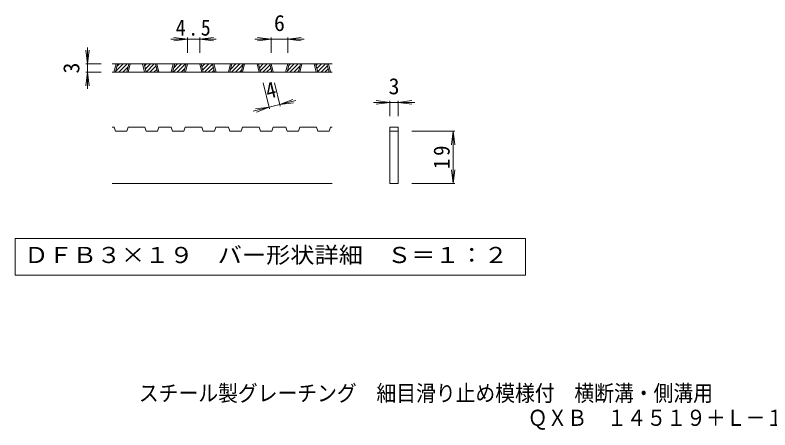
# Model space of a CAD drawing. Units: millimetres on the paper, enlarged 5 times, with parts at other scales. Extents: x -891 to 899, y -688 to 660.
# Drawn here: x -538 to 148, y -688 to -311 of the extents above; entities that cross this region are included whole.
import ezdxf
from ezdxf.enums import TextEntityAlignment as Align

# ---------------------------------------------------------------- set-up
doc = ezdxf.new("R2010")
doc.units = ezdxf.units.MM
doc.header["$LTSCALE"] = 5
for name, color, linetype, lineweight in [('D-0', 3, 'Continuous', 9), ('D-2', 3, 'Continuous', 9), ('D-4', 7, 'Continuous', 9)]:
    doc.layers.add(name, color=color, linetype=linetype, lineweight=lineweight)
doc.layers.add('F-5_F-5ﾚｲﾔ', color=2, linetype='Continuous')
doc.styles.add('ＭＳ ゴシック', font='')
doc.styles.get('ＭＳ ゴシック').set_extended_font_data('MS Gothic')

msp = doc.modelspace()

# ---------------------------------------------------------------- linework, layer by layer
at = {"layer": 'D-0'}
for p, q in [((-249.716, -355.035), (-449.716, -355.035)), ((-446.7, -362.004), (-439.732, -355.035)), ((-445.522, -357.29), (-443.268, -355.035)), ((-443.697, -362.536), (-436.196, -355.035)), ((-420.363, -356.879), (-418.519, -355.035)), ((-419.656, -359.708), (-414.983, -355.035)), ((-418.948, -362.536), (-411.448, -355.035)), ((-394.199, -362.536), (-386.699, -355.035)), ((-393.852, -358.653), (-390.235, -355.035)), ((-390.664, -362.536), (-383.163, -355.035)), ((-368.147, -357.697), (-365.486, -355.035)), ((-367.44, -360.525), (-361.95, -355.035)), ((-365.915, -362.536), (-358.487, -355.108)), ((-342.17, -360.004), (-337.202, -355.035)), ((-341.166, -362.536), (-333.666, -355.035)), ((-340.992, -355.29), (-340.737, -355.035)), ((-337.631, -362.536), (-330.784, -355.689)), ((-316.632, -355.679), (-315.988, -355.035)), ((-315.925, -358.508), (-312.453, -355.035)), ((-315.218, -361.336), (-308.917, -355.035)), ((-312.882, -362.536), (-306.265, -355.919)), ((-290.488, -361.355), (-284.169, -355.035)), ((-289.31, -356.642), (-287.704, -355.035)), ((-288.133, -362.536), (-280.633, -355.035)), ((-264.41, -356.49), (-262.955, -355.035)), ((-263.703, -359.319), (-259.42, -355.035)), ((-262.996, -362.147), (-255.884, -355.035)), ((-259.849, -362.536), (-254.043, -356.729)), ((-249.716, -362.536), (-449.716, -362.536)), ((-440.161, -362.536), (-435.314, -357.688)), ((-436.626, -362.536), (-436.492, -362.402)), ((-415.412, -362.536), (-410.002, -357.125)), ((-411.877, -362.536), (-409.295, -359.954)), ((-387.128, -362.536), (-383.644, -359.051)), ((-362.379, -362.536), (-357.78, -357.936)), ((-358.844, -362.536), (-357.073, -360.765)), ((-334.095, -362.536), (-331.962, -360.402)), ((-309.346, -362.536), (-305.558, -358.747)), ((-305.811, -362.536), (-304.851, -361.575)), ((-284.598, -362.536), (-279.102, -357.04)), ((-281.062, -362.536), (-280.281, -361.754)), ((-256.313, -362.536), (-253.336, -359.558)), ((-252.778, -362.536), (-252.629, -362.386)), ((-448.083, -412.536), (-449.716, -412.536)), ((-448.083, -412.536), (-446.833, -416.285)), ((-436.526, -416.285), (-446.833, -416.285)), ((-436.526, -416.285), (-435.276, -412.536)), ((-420.199, -412.536), (-435.276, -412.536)), ((-420.199, -412.536), (-418.949, -416.285)), ((-408.65, -416.285), (-418.949, -416.285)), ((-408.65, -416.285), (-407.4, -412.536)), ((-396.072, -412.536), (-407.4, -412.536)), ((-396.072, -412.536), (-394.822, -416.285)), ((-384.515, -416.285), (-394.822, -416.285)), ((-384.515, -416.285), (-383.265, -412.536)), ((-356.63, -416.285), (-366.938, -416.285)), ((-356.63, -416.285), (-355.38, -412.536)), ((-344.053, -412.536), (-355.38, -412.536)), ((-344.053, -412.536), (-342.803, -416.285)), ((-332.495, -416.285), (-342.803, -416.285)), ((-332.495, -416.285), (-331.245, -412.536)), ((-331.245, -412.536), (-316.168, -412.536)), ((-314.918, -416.285), (-316.168, -412.536)), ((-304.61, -416.285), (-314.918, -416.285)), ((-304.61, -416.285), (-303.36, -412.536)), ((-292.033, -412.536), (-303.36, -412.536)), ((-292.033, -412.536), (-290.783, -416.285)), ((-280.476, -416.285), (-290.783, -416.285)), ((-280.476, -416.285), (-279.226, -412.536)), ((-279.226, -412.536), (-264.149, -412.536)), ((-262.899, -416.285), (-264.149, -412.536)), ((-252.591, -416.285), (-262.899, -416.285)), ((-197.217, -412.536), (-189.717, -412.536)), ((-197.217, -463.785), (-197.217, -412.536)), ((-197.217, -416.285), (-189.717, -416.285)), ((-249.716, -463.785), (-449.716, -463.785))]:
    msp.add_line(p, q, dxfattribs=at)
for points in [[(-366.938, -416.285), (-368.188, -412.536), (-383.265, -412.536)], [(-252.591, -416.285), (-251.341, -412.536), (-249.716, -412.536)], [(-189.717, -412.536), (-189.717, -463.785), (-197.217, -463.785)]]:
    msp.add_lwpolyline(points, dxfattribs=at)
at = {"layer": 'D-0', "color": 7}
msp.add_lwpolyline([(-538.043, -513.785), (-538.043, -547.011), (-73.89, -547.011), (-73.89, -513.785)], close=True, dxfattribs=at)
at = {"layer": 'D-2'}
for p, q in [((-448.122, -362.536), (-446.247, -355.035)), ((-446.833, -362.536), (-444.959, -355.035)), ((-436.526, -362.536), (-434.651, -355.035)), ((-435.237, -362.536), (-433.362, -355.035)), ((-420.237, -362.536), (-422.112, -355.035)), ((-418.949, -362.536), (-420.824, -355.035)), ((-408.65, -362.536), (-410.524, -355.035)), ((-407.361, -362.536), (-409.236, -355.035)), ((-396.111, -362.536), (-394.236, -355.035)), ((-394.822, -362.536), (-392.948, -355.035)), ((-384.515, -362.536), (-382.64, -355.035)), ((-383.226, -362.536), (-381.351, -355.035)), ((-368.226, -362.536), (-370.101, -355.035)), ((-366.938, -362.536), (-368.813, -355.035)), ((-356.63, -362.536), (-358.505, -355.035)), ((-355.342, -362.536), (-357.216, -355.035)), ((-344.091, -362.536), (-342.217, -355.035)), ((-342.803, -362.536), (-340.928, -355.035)), ((-332.495, -362.536), (-330.62, -355.035)), ((-331.207, -362.536), (-329.332, -355.035)), ((-316.207, -362.536), (-318.082, -355.035)), ((-314.918, -362.536), (-316.793, -355.035)), ((-304.61, -362.536), (-306.486, -355.035)), ((-303.322, -362.536), (-305.197, -355.035)), ((-292.072, -362.536), (-290.197, -355.035)), ((-290.783, -362.536), (-288.909, -355.035)), ((-280.476, -362.536), (-278.601, -355.035)), ((-279.187, -362.536), (-277.313, -355.035)), ((-264.187, -362.536), (-266.063, -355.035)), ((-262.899, -362.536), (-264.774, -355.035)), ((-252.591, -362.536), (-254.466, -355.035)), ((-251.303, -362.536), (-253.178, -355.035))]:
    msp.add_line(p, q, dxfattribs=at)
at = {"layer": 'D-4'}
for p, q in [((-381.351, -332.535), (-396.351, -332.535)), ((-381.351, -332.535), (-393.744, -330.904)), ((-381.351, -332.535), (-393.744, -334.167)), ((-381.351, -331.035), (-381.351, -345.035)), ((-370.101, -332.535), (-381.351, -332.535)), ((-370.101, -332.535), (-357.708, -330.904)), ((-370.101, -331.035), (-370.101, -345.035)), ((-370.101, -332.535), (-357.708, -334.167)), ((-370.101, -332.535), (-355.101, -332.535)), ((-305.197, -332.535), (-320.197, -332.535)), ((-305.197, -332.535), (-317.59, -330.904)), ((-305.197, -332.535), (-317.59, -334.167)), ((-305.197, -331.035), (-305.197, -345.035)), ((-290.197, -332.535), (-305.197, -332.535)), ((-290.197, -332.535), (-277.804, -330.904)), ((-290.197, -331.035), (-290.197, -345.035)), ((-290.197, -332.535), (-277.804, -334.167)), ((-290.197, -332.535), (-275.197, -332.535)), ((-472.216, -355.035), (-473.848, -342.642)), ((-472.216, -355.035), (-472.216, -340.035)), ((-472.216, -355.035), (-470.585, -342.642)), ((-473.716, -355.035), (-459.716, -355.035)), ((-472.216, -355.035), (-472.216, -362.536)), ((-472.216, -362.536), (-473.848, -374.929)), ((-473.716, -362.536), (-459.716, -362.536)), ((-472.216, -362.536), (-470.585, -374.929)), ((-472.216, -362.536), (-472.216, -377.536)), ((-306.615, -395.752), (-312.474, -372.314)), ((-296.913, -393.327), (-302.166, -372.314)), ((-297.277, -391.871), (-285.65, -387.283)), ((-297.277, -391.871), (-282.725, -388.234)), ((-297.277, -391.871), (-284.858, -390.449)), ((-197.217, -390.036), (-212.217, -390.036)), ((-197.217, -390.036), (-209.61, -388.404)), ((-197.217, -390.036), (-209.61, -391.667)), ((-197.217, -388.536), (-197.217, -402.536)), ((-189.717, -390.036), (-197.217, -390.036)), ((-189.717, -390.036), (-177.324, -388.404)), ((-189.717, -388.536), (-189.717, -402.536)), ((-189.717, -390.036), (-177.324, -391.667)), ((-189.717, -390.036), (-174.717, -390.036)), ((-306.979, -394.297), (-321.531, -397.934)), ((-306.979, -394.297), (-319.398, -395.719)), ((-306.979, -394.297), (-318.606, -398.885)), ((-306.979, -394.297), (-297.277, -391.871)), ((-138.217, -416.285), (-177.217, -416.285)), ((-139.717, -416.285), (-141.348, -428.678)), ((-139.717, -416.285), (-138.085, -428.678)), ((-139.717, -463.785), (-139.717, -416.285)), ((-139.717, -463.785), (-141.348, -451.392)), ((-139.717, -463.785), (-138.085, -451.392)), ((-138.217, -463.785), (-177.217, -463.785))]:
    msp.add_line(p, q, dxfattribs=at)

# ---------------------------------------------------------------- texts
at = {"layer": 'D-0', "color": 2, "style": 'ＭＳ ゴシック', "width": 1.1}
msp.add_text('ＤＦＢ３×１９\u3000バー形状詳細\u3000Ｓ＝１：２', height=14.66, dxfattribs=at).set_placement((-529.717, -540.398), align=Align.BOTTOM_LEFT)
at = {"layer": 'D-4', "color": 2, "style": 'ＭＳ ゴシック'}
for s, p in [('6', (-302.697, -329.535)), ('3', (-198.467, -387.036))]:
    msp.add_text(s, height=14.66, dxfattribs=at).set_placement(p, align=Align.BOTTOM_LEFT)
msp.add_text('3', height=14.66, rotation=90, dxfattribs=at).set_placement((-475.216, -363.785), align=Align.BOTTOM_LEFT)
at = {"layer": 'D-4', "color": 2, "style": 'ＭＳ ゴシック', "width": 0.9}
msp.add_text('4', height=14.66, rotation=14.035, dxfattribs=at).set_placement((-307.1, -391.235), align=Align.BOTTOM_LEFT)
at = {"layer": 'D-4', "color": 2, "insert": (-391.976, -329.535), "char_height": 14.66, "attachment_point": 7, "style": 'ＭＳ ゴシック'}
msp.add_mtext('\\T1.27;\\W0.9;4.5', dxfattribs=at)
at = {"layer": 'D-4', "color": 2, "insert": (-142.717, -450.66), "char_height": 14.66, "attachment_point": 7, "rotation": 90, "style": 'ＭＳ ゴシック'}
msp.add_mtext('\\T1.27;\\W0.95;19', dxfattribs=at)
at = {"layer": 'F-5_F-5ﾚｲﾔ', "style": 'ＭＳ ゴシック', "width": 0.9}
for s, p in [('スチール製グレーチング\u3000細目滑り止め模様付\u3000横断溝・側溝用', (-425.437, -665.979)), ('ＱＸＢ\u3000１４５１９＋Ｌ－１９', (-71.902, -688.34))]:
    msp.add_text(s, height=14.66, dxfattribs=at).set_placement(p, align=Align.BOTTOM_LEFT)

doc.saveas('drawing.dxf')
